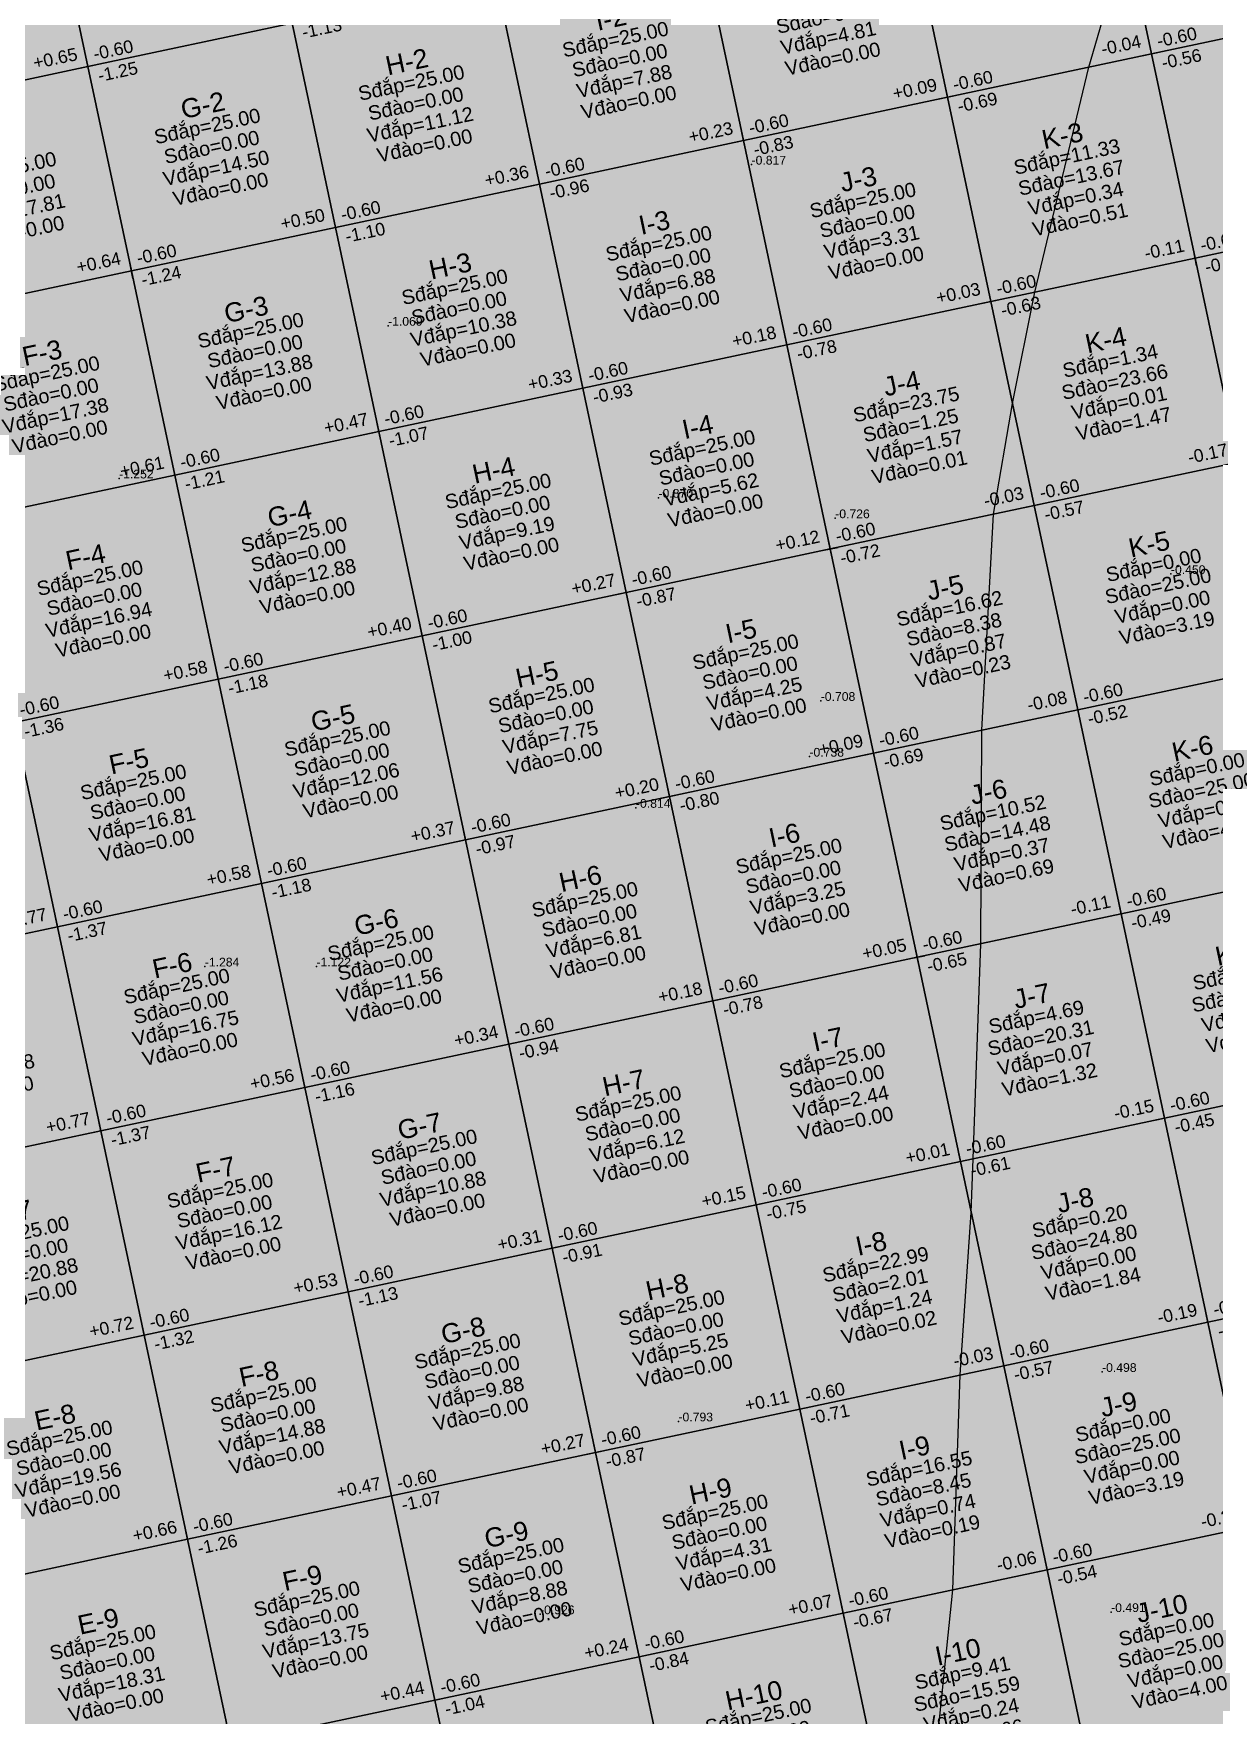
# Model space of a CAD drawing. Header units: metres. Extents: x 466 to 874, y 288 to 471.
# Drawn here: x 584.46 to 612.76, y 386.08 to 426.37 of the extents above; entities that cross this region are included whole.
import ezdxf
from ezdxf.enums import TextEntityAlignment as Align

# ---------------------------------------------------------------- set-up
doc = ezdxf.new("R2010")
doc.units = ezdxf.units.M
for name, color, linetype in [('SN-Dao', 1, 'Continuous'), ('SN-Dap', 3, 'Continuous'), ('SN-DiemDo', 9, 'Continuous'), ('SN-DuongKhong', 6, 'Continuous'), ('SN-Luoi', 8, 'Continuous'), ('SN-Nut', 7, 'Continuous'), ('SN-O', 7, 'Continuous')]:
    doc.layers.add(name, color=color, linetype=linetype)
doc.styles.add('SN', font='arial.ttf')

# ---------------------------------------------------------------- blocks, each defined once
blk = doc.blocks.new('SN_O')
at = {"color": 2, "style": 'SN'}
blk.add_attdef('TEN', text='', height=0.456, dxfattribs=at).set_placement((0, 1.026), align=Align.MIDDLE_CENTER)
at = {"color": 7, "style": 'SN'}
for tag, p in [('SDAP', (0, 0.513)), ('SDAO', (0, 0)), ('VDAP', (0, -0.513)), ('VDAO', (0, -1.026))]:
    blk.add_attdef(tag, text='', height=0.342, dxfattribs=at).set_placement(p, align=Align.MIDDLE_CENTER)
blk = doc.blocks.new('SN_NUT')
for p, q in [((-0.19, 0), (0.19, 0)), ((0, -0.19), (0, 0.19))]:
    blk.add_line(p, q)
at = {"color": 5, "style": 'SN'}
blk.add_attdef('CC', text='', height=0.304, dxfattribs=at).set_placement((-0.19, 0.114), align=Align.BOTTOM_RIGHT)
at = {"color": 1, "style": 'SN'}
blk.add_attdef('CDTK', (0.19, 0.114), '', height=0.304, dxfattribs=at)
at = {"color": 3, "style": 'SN'}
blk.add_attdef('CDTN', (0.19, -0.418), '', height=0.304, dxfattribs=at)

msp = doc.modelspace()

# ---------------------------------------------------------------- hatches: boundary and pattern name
at = {"layer": 'SN-Dao', "transparency": 33554534}
for points in [[(611.348, 431.013), (615.11, 431.813), (616.149, 426.922), (611.259, 425.883), (610.665, 428.678)], [(610.665, 428.678), (611.259, 425.883), (609.754, 425.563)], [(611.259, 425.883), (616.149, 426.922), (617.189, 422.032), (612.298, 420.992)], [(609.754, 425.563), (611.259, 425.883), (612.298, 420.992), (608.456, 420.175)], [(612.298, 420.992), (617.189, 422.032), (618.229, 417.141), (613.338, 416.101)], [(608.456, 420.175), (612.298, 420.992), (613.338, 416.101), (608.447, 415.062), (607.927, 417.507)], [(607.927, 417.507), (608.447, 415.062), (607.469, 414.854)], [(608.447, 415.062), (613.338, 416.101), (614.377, 411.211), (609.487, 410.171)], [(607.469, 414.854), (608.447, 415.062), (609.487, 410.171), (607.185, 409.682)], [(609.487, 410.171), (614.377, 411.211), (615.417, 406.32), (610.526, 405.28)], [(607.185, 409.682), (609.487, 410.171), (610.526, 405.28), (607.164, 404.566)], [(610.526, 405.28), (615.417, 406.32), (616.457, 401.429), (611.566, 400.39)], [(607.164, 404.566), (610.526, 405.28), (611.566, 400.39), (606.981, 399.415)], [(611.566, 400.39), (616.457, 401.429), (617.496, 396.538), (612.605, 395.499)], [(606.981, 399.415), (611.566, 400.39), (612.605, 395.499), (607.715, 394.459), (606.935, 398.127)], [(606.935, 398.127), (607.715, 394.459), (606.667, 394.237)], [(612.605, 395.499), (617.496, 396.538), (618.536, 391.648), (613.645, 390.608)], [(607.715, 394.459), (612.605, 395.499), (613.645, 390.608), (608.754, 389.569)], [(606.667, 394.237), (607.715, 394.459), (608.754, 389.569), (606.497, 389.089)], [(608.754, 389.569), (613.645, 390.608), (614.684, 385.717), (609.794, 384.678)], [(606.497, 389.089), (608.754, 389.569), (609.794, 384.678), (605.951, 383.861)]]:
    msp.add_hatch(color=1, dxfattribs=at).paths.add_polyline_path(points)
at = {"layer": 'SN-Dap', "transparency": 33554534}
for points in [[(590.656, 426.615), (585.766, 425.576), (584.726, 430.467), (589.617, 431.506)], [(609.754, 425.563), (606.368, 424.843), (605.328, 429.734), (610.219, 430.774), (610.665, 428.678)], [(585.766, 425.576), (580.875, 424.536), (579.835, 429.427), (584.726, 430.467)], [(600.438, 428.694), (605.328, 429.734), (606.368, 424.843), (601.477, 423.804)], [(595.547, 427.655), (600.438, 428.694), (601.477, 423.804), (596.587, 422.764)], [(590.656, 426.615), (595.547, 427.655), (596.587, 422.764), (591.696, 421.725)], [(585.766, 425.576), (590.656, 426.615), (591.696, 421.725), (586.805, 420.685)], [(580.875, 424.536), (585.766, 425.576), (586.805, 420.685), (581.914, 419.645)], [(608.456, 420.175), (607.408, 419.953), (606.368, 424.843), (609.754, 425.563)], [(601.477, 423.804), (606.368, 424.843), (607.408, 419.953), (602.517, 418.913)], [(596.587, 422.764), (601.477, 423.804), (602.517, 418.913), (597.626, 417.873)], [(591.696, 421.725), (596.587, 422.764), (597.626, 417.873), (592.735, 416.834)], [(586.805, 420.685), (591.696, 421.725), (592.735, 416.834), (587.845, 415.794)], [(581.914, 419.645), (586.805, 420.685), (587.845, 415.794), (582.954, 414.755)], [(607.927, 417.507), (607.408, 419.953), (608.456, 420.175)], [(607.469, 414.854), (603.556, 414.022), (602.517, 418.913), (607.408, 419.953), (607.927, 417.507)], [(597.626, 417.873), (602.517, 418.913), (603.556, 414.022), (598.666, 412.983)], [(592.735, 416.834), (597.626, 417.873), (598.666, 412.983), (593.775, 411.943)], [(587.845, 415.794), (592.735, 416.834), (593.775, 411.943), (588.884, 410.904)], [(582.954, 414.755), (587.845, 415.794), (588.884, 410.904), (583.993, 409.864)], [(607.185, 409.682), (604.596, 409.132), (603.556, 414.022), (607.469, 414.854)], [(598.666, 412.983), (603.556, 414.022), (604.596, 409.132), (599.705, 408.092)], [(593.775, 411.943), (598.666, 412.983), (599.705, 408.092), (594.814, 407.052)], [(588.884, 410.904), (593.775, 411.943), (594.814, 407.052), (589.924, 406.013)], [(583.993, 409.864), (588.884, 410.904), (589.924, 406.013), (585.033, 404.973)], [(579.103, 408.824), (583.993, 409.864), (585.033, 404.973), (580.142, 403.934)], [(607.164, 404.566), (605.636, 404.241), (604.596, 409.132), (607.185, 409.682)], [(599.705, 408.092), (604.596, 409.132), (605.636, 404.241), (600.745, 403.201)], [(594.814, 407.052), (599.705, 408.092), (600.745, 403.201), (595.854, 402.162)], [(589.924, 406.013), (594.814, 407.052), (595.854, 402.162), (590.963, 401.122)], [(585.033, 404.973), (589.924, 406.013), (590.963, 401.122), (586.073, 400.083)], [(580.142, 403.934), (585.033, 404.973), (586.073, 400.083), (581.182, 399.043)], [(606.981, 399.415), (606.675, 399.35), (605.636, 404.241), (607.164, 404.566)], [(600.745, 403.201), (605.636, 404.241), (606.675, 399.35), (601.784, 398.31)], [(595.854, 402.162), (600.745, 403.201), (601.784, 398.31), (596.894, 397.271)], [(590.963, 401.122), (595.854, 402.162), (596.894, 397.271), (592.003, 396.231)], [(586.073, 400.083), (590.963, 401.122), (592.003, 396.231), (587.112, 395.192)], [(581.182, 399.043), (586.073, 400.083), (587.112, 395.192), (582.221, 394.152)], [(606.667, 394.237), (602.824, 393.42), (601.784, 398.31), (606.675, 399.35), (606.935, 398.127)], [(606.935, 398.127), (606.675, 399.35), (606.981, 399.415)], [(596.894, 397.271), (601.784, 398.31), (602.824, 393.42), (597.933, 392.38)], [(592.003, 396.231), (596.894, 397.271), (597.933, 392.38), (593.042, 391.341)], [(587.112, 395.192), (592.003, 396.231), (593.042, 391.341), (588.152, 390.301)], [(582.221, 394.152), (587.112, 395.192), (588.152, 390.301), (583.261, 389.262)], [(606.497, 389.089), (603.863, 388.529), (602.824, 393.42), (606.667, 394.237)], [(597.933, 392.38), (602.824, 393.42), (603.863, 388.529), (598.973, 387.489)], [(593.042, 391.341), (597.933, 392.38), (598.973, 387.489), (594.082, 386.45)], [(588.152, 390.301), (593.042, 391.341), (594.082, 386.45), (589.191, 385.41)], [(583.261, 389.262), (588.152, 390.301), (589.191, 385.41), (584.301, 384.371)], [(605.951, 383.861), (604.903, 383.638), (603.863, 388.529), (606.497, 389.089)], [(598.973, 387.489), (603.863, 388.529), (604.903, 383.638), (600.012, 382.599)], [(594.082, 386.45), (598.973, 387.489), (600.012, 382.599), (595.122, 381.559)], [(589.191, 385.41), (594.082, 386.45), (595.122, 381.559), (590.231, 380.52)]]:
    msp.add_hatch(color=3, dxfattribs=at).paths.add_polyline_path(points)

# ---------------------------------------------------------------- linework, layer by layer
at = {"layer": 'SN-DiemDo'}
for p in [(601.67, 423.23, -0.817), (592.958, 419.37, -1.069), (586.511, 415.712, -1.252), (599.439, 415.25, -0.87), (603.675, 414.759, -0.726), (611.721, 413.423, -0.45), (603.328, 410.384, -0.708), (603.057, 409.048, -0.738), (598.899, 407.823, -0.814), (588.566, 404.022, -1.284), (591.242, 404.023, -1.122), (610.07, 394.31, -0.498), (599.918, 393.126, -0.793), (596.601, 388.506, -0.926), (610.288, 388.559, -0.491)]:
    msp.add_point(p, dxfattribs=at)
at = {"layer": 'SN-DuongKhong'}
for p, q in [((609.754, 425.563), (610.665, 428.678)), ((608.456, 420.175), (609.754, 425.563)), ((607.927, 417.507), (608.456, 420.175)), ((607.469, 414.854), (607.927, 417.507)), ((607.185, 409.682), (607.469, 414.854)), ((607.164, 404.566), (607.185, 409.682)), ((606.981, 399.415), (607.164, 404.566)), ((606.935, 398.127), (606.981, 399.415)), ((606.667, 394.237), (606.935, 398.127)), ((606.497, 389.089), (606.667, 394.237)), ((605.951, 383.861), (606.497, 389.089))]:
    msp.add_line(p, q, dxfattribs=at)
at = {"layer": 'SN-Luoi'}
for points in [[(590.656, 426.615), (585.766, 425.576), (584.726, 430.467), (589.617, 431.506)], [(610.219, 430.774), (615.11, 431.813), (616.149, 426.922), (611.259, 425.883)], [(605.328, 429.734), (610.219, 430.774), (611.259, 425.883), (606.368, 424.843)], [(585.766, 425.576), (580.875, 424.536), (579.835, 429.427), (584.726, 430.467)], [(600.438, 428.694), (605.328, 429.734), (606.368, 424.843), (601.477, 423.804)], [(595.547, 427.655), (600.438, 428.694), (601.477, 423.804), (596.587, 422.764)], [(590.656, 426.615), (595.547, 427.655), (596.587, 422.764), (591.696, 421.725)], [(585.766, 425.576), (590.656, 426.615), (591.696, 421.725), (586.805, 420.685)], [(611.259, 425.883), (616.149, 426.922), (617.189, 422.032), (612.298, 420.992)], [(606.368, 424.843), (611.259, 425.883), (612.298, 420.992), (607.408, 419.953)], [(580.875, 424.536), (585.766, 425.576), (586.805, 420.685), (581.914, 419.645)], [(601.477, 423.804), (606.368, 424.843), (607.408, 419.953), (602.517, 418.913)], [(596.587, 422.764), (601.477, 423.804), (602.517, 418.913), (597.626, 417.873)], [(591.696, 421.725), (596.587, 422.764), (597.626, 417.873), (592.735, 416.834)], [(612.298, 420.992), (617.189, 422.032), (618.229, 417.141), (613.338, 416.101)], [(586.805, 420.685), (591.696, 421.725), (592.735, 416.834), (587.845, 415.794)], [(607.408, 419.953), (612.298, 420.992), (613.338, 416.101), (608.447, 415.062)], [(581.914, 419.645), (586.805, 420.685), (587.845, 415.794), (582.954, 414.755)], [(602.517, 418.913), (607.408, 419.953), (608.447, 415.062), (603.556, 414.022)], [(597.626, 417.873), (602.517, 418.913), (603.556, 414.022), (598.666, 412.983)], [(592.735, 416.834), (597.626, 417.873), (598.666, 412.983), (593.775, 411.943)], [(587.845, 415.794), (592.735, 416.834), (593.775, 411.943), (588.884, 410.904)], [(582.954, 414.755), (587.845, 415.794), (588.884, 410.904), (583.993, 409.864)], [(608.447, 415.062), (613.338, 416.101), (614.377, 411.211), (609.487, 410.171)], [(603.556, 414.022), (608.447, 415.062), (609.487, 410.171), (604.596, 409.132)], [(598.666, 412.983), (603.556, 414.022), (604.596, 409.132), (599.705, 408.092)], [(593.775, 411.943), (598.666, 412.983), (599.705, 408.092), (594.814, 407.052)], [(588.884, 410.904), (593.775, 411.943), (594.814, 407.052), (589.924, 406.013)], [(583.993, 409.864), (588.884, 410.904), (589.924, 406.013), (585.033, 404.973)], [(609.487, 410.171), (614.377, 411.211), (615.417, 406.32), (610.526, 405.28)], [(604.596, 409.132), (609.487, 410.171), (610.526, 405.28), (605.636, 404.241)], [(579.103, 408.824), (583.993, 409.864), (585.033, 404.973), (580.142, 403.934)], [(599.705, 408.092), (604.596, 409.132), (605.636, 404.241), (600.745, 403.201)], [(594.814, 407.052), (599.705, 408.092), (600.745, 403.201), (595.854, 402.162)], [(589.924, 406.013), (594.814, 407.052), (595.854, 402.162), (590.963, 401.122)], [(610.526, 405.28), (615.417, 406.32), (616.457, 401.429), (611.566, 400.39)], [(585.033, 404.973), (589.924, 406.013), (590.963, 401.122), (586.073, 400.083)], [(605.636, 404.241), (610.526, 405.28), (611.566, 400.39), (606.675, 399.35)], [(580.142, 403.934), (585.033, 404.973), (586.073, 400.083), (581.182, 399.043)], [(600.745, 403.201), (605.636, 404.241), (606.675, 399.35), (601.784, 398.31)], [(595.854, 402.162), (600.745, 403.201), (601.784, 398.31), (596.894, 397.271)], [(590.963, 401.122), (595.854, 402.162), (596.894, 397.271), (592.003, 396.231)], [(611.566, 400.39), (616.457, 401.429), (617.496, 396.538), (612.605, 395.499)], [(586.073, 400.083), (590.963, 401.122), (592.003, 396.231), (587.112, 395.192)], [(581.182, 399.043), (586.073, 400.083), (587.112, 395.192), (582.221, 394.152)], [(606.675, 399.35), (611.566, 400.39), (612.605, 395.499), (607.715, 394.459)], [(601.784, 398.31), (606.675, 399.35), (607.715, 394.459), (602.824, 393.42)], [(596.894, 397.271), (601.784, 398.31), (602.824, 393.42), (597.933, 392.38)], [(592.003, 396.231), (596.894, 397.271), (597.933, 392.38), (593.042, 391.341)], [(612.605, 395.499), (617.496, 396.538), (618.536, 391.648), (613.645, 390.608)], [(587.112, 395.192), (592.003, 396.231), (593.042, 391.341), (588.152, 390.301)], [(582.221, 394.152), (587.112, 395.192), (588.152, 390.301), (583.261, 389.262)], [(607.715, 394.459), (612.605, 395.499), (613.645, 390.608), (608.754, 389.569)], [(602.824, 393.42), (607.715, 394.459), (608.754, 389.569), (603.863, 388.529)], [(597.933, 392.38), (602.824, 393.42), (603.863, 388.529), (598.973, 387.489)], [(593.042, 391.341), (597.933, 392.38), (598.973, 387.489), (594.082, 386.45)], [(588.152, 390.301), (593.042, 391.341), (594.082, 386.45), (589.191, 385.41)], [(608.754, 389.569), (613.645, 390.608), (614.684, 385.717), (609.794, 384.678)], [(583.261, 389.262), (588.152, 390.301), (589.191, 385.41), (584.301, 384.371)], [(603.863, 388.529), (608.754, 389.569), (609.794, 384.678), (604.903, 383.638)], [(598.973, 387.489), (603.863, 388.529), (604.903, 383.638), (600.012, 382.599)], [(594.082, 386.45), (598.973, 387.489), (600.012, 382.599), (595.122, 381.559)], [(589.191, 385.41), (594.082, 386.45), (595.122, 381.559), (590.231, 380.52)]]:
    msp.add_lwpolyline(points, close=True, dxfattribs=at)

# ---------------------------------------------------------------- block references
at = {"layer": 'SN-Nut', "rotation": 12.00000000000384}
for p, values in [((590.656, 426.615), {'CDTK': '-0.60', 'CDTN': '-1.13', 'CC': '+0.53'}), ((585.766, 425.576), {'CDTK': '-0.60', 'CDTN': '-1.25', 'CC': '+0.65'}), ((611.259, 425.883), {'CDTK': '-0.60', 'CDTN': '-0.56', 'CC': '-0.04'}), ((606.368, 424.843), {'CDTK': '-0.60', 'CDTN': '-0.69', 'CC': '+0.09'}), ((601.477, 423.804), {'CDTK': '-0.60', 'CDTN': '-0.83', 'CC': '+0.23'}), ((596.587, 422.764), {'CDTK': '-0.60', 'CDTN': '-0.96', 'CC': '+0.36'}), ((591.696, 421.725), {'CDTK': '-0.60', 'CDTN': '-1.10', 'CC': '+0.50'}), ((612.298, 420.992), {'CDTK': '-0.60', 'CDTN': '-0.49', 'CC': '-0.11'}), ((586.805, 420.685), {'CDTK': '-0.60', 'CDTN': '-1.24', 'CC': '+0.64'}), ((607.408, 419.953), {'CDTK': '-0.60', 'CDTN': '-0.63', 'CC': '+0.03'}), ((602.517, 418.913), {'CDTK': '-0.60', 'CDTN': '-0.78', 'CC': '+0.18'}), ((597.626, 417.873), {'CDTK': '-0.60', 'CDTN': '-0.93', 'CC': '+0.33'}), ((592.735, 416.834), {'CDTK': '-0.60', 'CDTN': '-1.07', 'CC': '+0.47'}), ((613.338, 416.101), {'CDTK': '-0.60', 'CDTN': '-0.43', 'CC': '-0.17'}), ((587.845, 415.794), {'CDTK': '-0.60', 'CDTN': '-1.21', 'CC': '+0.61'}), ((608.447, 415.062), {'CDTK': '-0.60', 'CDTN': '-0.57', 'CC': '-0.03'}), ((603.556, 414.022), {'CDTK': '-0.60', 'CDTN': '-0.72', 'CC': '+0.12'}), ((598.666, 412.983), {'CDTK': '-0.60', 'CDTN': '-0.87', 'CC': '+0.27'}), ((593.775, 411.943), {'CDTK': '-0.60', 'CDTN': '-1.00', 'CC': '+0.40'}), ((588.884, 410.904), {'CDTK': '-0.60', 'CDTN': '-1.18', 'CC': '+0.58'}), ((583.993, 409.864), {'CDTK': '-0.60', 'CDTN': '-1.36', 'CC': '+0.76'}), ((609.487, 410.171), {'CDTK': '-0.60', 'CDTN': '-0.52', 'CC': '-0.08'}), ((604.596, 409.132), {'CDTK': '-0.60', 'CDTN': '-0.69', 'CC': '+0.09'}), ((599.705, 408.092), {'CDTK': '-0.60', 'CDTN': '-0.80', 'CC': '+0.20'}), ((594.814, 407.052), {'CDTK': '-0.60', 'CDTN': '-0.97', 'CC': '+0.37'}), ((589.924, 406.013), {'CDTK': '-0.60', 'CDTN': '-1.18', 'CC': '+0.58'}), ((610.526, 405.28), {'CDTK': '-0.60', 'CDTN': '-0.49', 'CC': '-0.11'}), ((585.033, 404.973), {'CDTK': '-0.60', 'CDTN': '-1.37', 'CC': '+0.77'}), ((605.636, 404.241), {'CDTK': '-0.60', 'CDTN': '-0.65', 'CC': '+0.05'}), ((600.745, 403.201), {'CDTK': '-0.60', 'CDTN': '-0.78', 'CC': '+0.18'}), ((595.854, 402.162), {'CDTK': '-0.60', 'CDTN': '-0.94', 'CC': '+0.34'}), ((590.963, 401.122), {'CDTK': '-0.60', 'CDTN': '-1.16', 'CC': '+0.56'}), ((611.566, 400.39), {'CDTK': '-0.60', 'CDTN': '-0.45', 'CC': '-0.15'}), ((586.073, 400.083), {'CDTK': '-0.60', 'CDTN': '-1.37', 'CC': '+0.77'}), ((606.675, 399.35), {'CDTK': '-0.60', 'CDTN': '-0.61', 'CC': '+0.01'}), ((601.784, 398.31), {'CDTK': '-0.60', 'CDTN': '-0.75', 'CC': '+0.15'}), ((596.894, 397.271), {'CDTK': '-0.60', 'CDTN': '-0.91', 'CC': '+0.31'}), ((592.003, 396.231), {'CDTK': '-0.60', 'CDTN': '-1.13', 'CC': '+0.53'}), ((612.605, 395.499), {'CDTK': '-0.60', 'CDTN': '-0.41', 'CC': '-0.19'}), ((587.112, 395.192), {'CDTK': '-0.60', 'CDTN': '-1.32', 'CC': '+0.72'}), ((607.715, 394.459), {'CDTK': '-0.60', 'CDTN': '-0.57', 'CC': '-0.03'}), ((602.824, 393.42), {'CDTK': '-0.60', 'CDTN': '-0.71', 'CC': '+0.11'}), ((597.933, 392.38), {'CDTK': '-0.60', 'CDTN': '-0.87', 'CC': '+0.27'}), ((593.042, 391.341), {'CDTK': '-0.60', 'CDTN': '-1.07', 'CC': '+0.47'}), ((613.645, 390.608), {'CDTK': '-0.60', 'CDTN': '-0.37', 'CC': '-0.23'}), ((588.152, 390.301), {'CDTK': '-0.60', 'CDTN': '-1.26', 'CC': '+0.66'}), ((608.754, 389.569), {'CDTK': '-0.60', 'CDTN': '-0.54', 'CC': '-0.06'}), ((603.863, 388.529), {'CDTK': '-0.60', 'CDTN': '-0.67', 'CC': '+0.07'}), ((598.973, 387.489), {'CDTK': '-0.60', 'CDTN': '-0.84', 'CC': '+0.24'}), ((594.082, 386.45), {'CDTK': '-0.60', 'CDTN': '-1.04', 'CC': '+0.44'})]:
    msp.add_blockref('SN_NUT', p, dxfattribs=at).add_auto_attribs(values)
at = {"layer": 'SN-O', "rotation": 12.00000000000384}
for p, values in [((603.403, 426.769), {'TEN': 'J-2', 'SDAP': 'Sđắp=25.00', 'SDAO': 'Sđào=0.00', 'VDAP': 'Vđắp=4.81', 'VDAO': 'Vđào=0.00'}), ((598.512, 425.729), {'TEN': 'I-2', 'SDAP': 'Sđắp=25.00', 'SDAO': 'Sđào=0.00', 'VDAP': 'Vđắp=7.88', 'VDAO': 'Vđào=0.00'}), ((593.621, 424.69), {'TEN': 'H-2', 'SDAP': 'Sđắp=25.00', 'SDAO': 'Sđào=0.00', 'VDAP': 'Vđắp=11.12', 'VDAO': 'Vđào=0.00'}), ((588.731, 423.65), {'TEN': 'G-2', 'SDAP': 'Sđắp=25.00', 'SDAO': 'Sđào=0.00', 'VDAP': 'Vđắp=14.50', 'VDAO': 'Vđào=0.00'}), ((609.333, 422.918), {'TEN': 'K-3', 'SDAP': 'Sđắp=11.33', 'SDAO': 'Sđào=13.67', 'VDAP': 'Vđắp=0.34', 'VDAO': 'Vđào=0.51'}), ((583.84, 422.611), {'TEN': 'F-2', 'SDAP': 'Sđắp=25.00', 'SDAO': 'Sđào=0.00', 'VDAP': 'Vđắp=17.81', 'VDAO': 'Vđào=0.00'}), ((604.442, 421.878), {'TEN': 'J-3', 'SDAP': 'Sđắp=25.00', 'SDAO': 'Sđào=0.00', 'VDAP': 'Vđắp=3.31', 'VDAO': 'Vđào=0.00'}), ((599.552, 420.839), {'TEN': 'I-3', 'SDAP': 'Sđắp=25.00', 'SDAO': 'Sđào=0.00', 'VDAP': 'Vđắp=6.88', 'VDAO': 'Vđào=0.00'}), ((594.661, 419.799), {'TEN': 'H-3', 'SDAP': 'Sđắp=25.00', 'SDAO': 'Sđào=0.00', 'VDAP': 'Vđắp=10.38', 'VDAO': 'Vđào=0.00'}), ((589.77, 418.759), {'TEN': 'G-3', 'SDAP': 'Sđắp=25.00', 'SDAO': 'Sđào=0.00', 'VDAP': 'Vđắp=13.88', 'VDAO': 'Vđào=0.00'}), ((584.879, 417.72), {'TEN': 'F-3', 'SDAP': 'Sđắp=25.00', 'SDAO': 'Sđào=0.00', 'VDAP': 'Vđắp=17.38', 'VDAO': 'Vđào=0.00'}), ((610.373, 418.027), {'TEN': 'K-4', 'SDAP': 'Sđắp=1.34', 'SDAO': 'Sđào=23.66', 'VDAP': 'Vđắp=0.01', 'VDAO': 'Vđào=1.47'}), ((605.482, 416.987), {'TEN': 'J-4', 'SDAP': 'Sđắp=23.75', 'SDAO': 'Sđào=1.25', 'VDAP': 'Vđắp=1.57', 'VDAO': 'Vđào=0.01'}), ((600.591, 415.948), {'TEN': 'I-4', 'SDAP': 'Sđắp=25.00', 'SDAO': 'Sđào=0.00', 'VDAP': 'Vđắp=5.62', 'VDAO': 'Vđào=0.00'}), ((595.701, 414.908), {'TEN': 'H-4', 'SDAP': 'Sđắp=25.00', 'SDAO': 'Sđào=0.00', 'VDAP': 'Vđắp=9.19', 'VDAO': 'Vđào=0.00'}), ((590.81, 413.869), {'TEN': 'G-4', 'SDAP': 'Sđắp=25.00', 'SDAO': 'Sđào=0.00', 'VDAP': 'Vđắp=12.88', 'VDAO': 'Vđào=0.00'}), ((585.919, 412.829), {'TEN': 'F-4', 'SDAP': 'Sđắp=25.00', 'SDAO': 'Sđào=0.00', 'VDAP': 'Vđắp=16.94', 'VDAO': 'Vđào=0.00'}), ((611.412, 413.136), {'TEN': 'K-5', 'SDAP': 'Sđắp=0.00', 'SDAO': 'Sđào=25.00', 'VDAP': 'Vđắp=0.00', 'VDAO': 'Vđào=3.19'}), ((606.522, 412.097), {'TEN': 'J-5', 'SDAP': 'Sđắp=16.62', 'SDAO': 'Sđào=8.38', 'VDAP': 'Vđắp=0.87', 'VDAO': 'Vđào=0.23'}), ((601.631, 411.057), {'TEN': 'I-5', 'SDAP': 'Sđắp=25.00', 'SDAO': 'Sđào=0.00', 'VDAP': 'Vđắp=4.25', 'VDAO': 'Vđào=0.00'}), ((596.74, 410.018), {'TEN': 'H-5', 'SDAP': 'Sđắp=25.00', 'SDAO': 'Sđào=0.00', 'VDAP': 'Vđắp=7.75', 'VDAO': 'Vđào=0.00'}), ((591.849, 408.978), {'TEN': 'G-5', 'SDAP': 'Sđắp=25.00', 'SDAO': 'Sđào=0.00', 'VDAP': 'Vđắp=12.06', 'VDAO': 'Vđào=0.00'}), ((612.452, 408.245), {'TEN': 'K-6', 'SDAP': 'Sđắp=0.00', 'SDAO': 'Sđào=25.00', 'VDAP': 'Vđắp=0.00', 'VDAO': 'Vđào=4.31'}), ((586.959, 407.938), {'TEN': 'F-5', 'SDAP': 'Sđắp=25.00', 'SDAO': 'Sđào=0.00', 'VDAP': 'Vđắp=16.81', 'VDAO': 'Vđào=0.00'}), ((607.561, 407.206), {'TEN': 'J-6', 'SDAP': 'Sđắp=10.52', 'SDAO': 'Sđào=14.48', 'VDAP': 'Vđắp=0.37', 'VDAO': 'Vđào=0.69'}), ((602.67, 406.166), {'TEN': 'I-6', 'SDAP': 'Sđắp=25.00', 'SDAO': 'Sđào=0.00', 'VDAP': 'Vđắp=3.25', 'VDAO': 'Vđào=0.00'}), ((597.78, 405.127), {'TEN': 'H-6', 'SDAP': 'Sđắp=25.00', 'SDAO': 'Sđào=0.00', 'VDAP': 'Vđắp=6.81', 'VDAO': 'Vđào=0.00'}), ((592.889, 404.087), {'TEN': 'G-6', 'SDAP': 'Sđắp=25.00', 'SDAO': 'Sđào=0.00', 'VDAP': 'Vđắp=11.56', 'VDAO': 'Vđào=0.00'}), ((613.491, 403.355), {'TEN': 'K-7', 'SDAP': 'Sđắp=0.00', 'SDAO': 'Sđào=25.00', 'VDAP': 'Vđắp=0.00', 'VDAO': 'Vđào=5.25'}), ((587.998, 403.048), {'TEN': 'F-6', 'SDAP': 'Sđắp=25.00', 'SDAO': 'Sđào=0.00', 'VDAP': 'Vđắp=16.75', 'VDAO': 'Vđào=0.00'}), ((583.107, 402.008), {'TEN': 'E-6', 'SDAP': 'Sđắp=25.00', 'SDAO': 'Sđào=0.00', 'VDAP': 'Vđắp=21.38', 'VDAO': 'Vđào=0.00'}), ((608.601, 402.315), {'TEN': 'J-7', 'SDAP': 'Sđắp=4.69', 'SDAO': 'Sđào=20.31', 'VDAP': 'Vđắp=0.07', 'VDAO': 'Vđào=1.32'}), ((603.71, 401.276), {'TEN': 'I-7', 'SDAP': 'Sđắp=25.00', 'SDAO': 'Sđào=0.00', 'VDAP': 'Vđắp=2.44', 'VDAO': 'Vđào=0.00'}), ((598.819, 400.236), {'TEN': 'H-7', 'SDAP': 'Sđắp=25.00', 'SDAO': 'Sđào=0.00', 'VDAP': 'Vđắp=6.12', 'VDAO': 'Vđào=0.00'}), ((593.928, 399.197), {'TEN': 'G-7', 'SDAP': 'Sđắp=25.00', 'SDAO': 'Sđào=0.00', 'VDAP': 'Vđắp=10.88', 'VDAO': 'Vđào=0.00'}), ((589.038, 398.157), {'TEN': 'F-7', 'SDAP': 'Sđắp=25.00', 'SDAO': 'Sđào=0.00', 'VDAP': 'Vđắp=16.12', 'VDAO': 'Vđào=0.00'}), ((584.147, 397.117), {'TEN': 'E-7', 'SDAP': 'Sđắp=25.00', 'SDAO': 'Sđào=0.00', 'VDAP': 'Vđắp=20.88', 'VDAO': 'Vđào=0.00'}), ((609.64, 397.424), {'TEN': 'J-8', 'SDAP': 'Sđắp=0.20', 'SDAO': 'Sđào=24.80', 'VDAP': 'Vđắp=0.00', 'VDAO': 'Vđào=1.84'}), ((604.749, 396.385), {'TEN': 'I-8', 'SDAP': 'Sđắp=22.99', 'SDAO': 'Sđào=2.01', 'VDAP': 'Vđắp=1.24', 'VDAO': 'Vđào=0.02'}), ((599.859, 395.345), {'TEN': 'H-8', 'SDAP': 'Sđắp=25.00', 'SDAO': 'Sđào=0.00', 'VDAP': 'Vđắp=5.25', 'VDAO': 'Vđào=0.00'}), ((594.968, 394.306), {'TEN': 'G-8', 'SDAP': 'Sđắp=25.00', 'SDAO': 'Sđào=0.00', 'VDAP': 'Vđắp=9.88', 'VDAO': 'Vđào=0.00'}), ((590.077, 393.266), {'TEN': 'F-8', 'SDAP': 'Sđắp=25.00', 'SDAO': 'Sđào=0.00', 'VDAP': 'Vđắp=14.88', 'VDAO': 'Vđào=0.00'}), ((610.68, 392.534), {'TEN': 'J-9', 'SDAP': 'Sđắp=0.00', 'SDAO': 'Sđào=25.00', 'VDAP': 'Vđắp=0.00', 'VDAO': 'Vđào=3.19'}), ((585.187, 392.227), {'TEN': 'E-8', 'SDAP': 'Sđắp=25.00', 'SDAO': 'Sđào=0.00', 'VDAP': 'Vđắp=19.56', 'VDAO': 'Vđào=0.00'}), ((605.789, 391.494), {'TEN': 'I-9', 'SDAP': 'Sđắp=16.55', 'SDAO': 'Sđào=8.45', 'VDAP': 'Vđắp=0.74', 'VDAO': 'Vđào=0.19'}), ((600.898, 390.455), {'TEN': 'H-9', 'SDAP': 'Sđắp=25.00', 'SDAO': 'Sđào=0.00', 'VDAP': 'Vđắp=4.31', 'VDAO': 'Vđào=0.00'}), ((596.008, 389.415), {'TEN': 'G-9', 'SDAP': 'Sđắp=25.00', 'SDAO': 'Sđào=0.00', 'VDAP': 'Vđắp=8.88', 'VDAO': 'Vđào=0.00'}), ((591.117, 388.375), {'TEN': 'F-9', 'SDAP': 'Sđắp=25.00', 'SDAO': 'Sđào=0.00', 'VDAP': 'Vđắp=13.75', 'VDAO': 'Vđào=0.00'}), ((611.719, 387.643), {'TEN': 'J-10', 'SDAP': 'Sđắp=0.00', 'SDAO': 'Sđào=25.00', 'VDAP': 'Vđắp=0.00', 'VDAO': 'Vđào=4.00'}), ((586.226, 387.336), {'TEN': 'E-9', 'SDAP': 'Sđắp=25.00', 'SDAO': 'Sđào=0.00', 'VDAP': 'Vđắp=18.31', 'VDAO': 'Vđào=0.00'}), ((606.829, 386.603), {'TEN': 'I-10', 'SDAP': 'Sđắp=9.41', 'SDAO': 'Sđào=15.59', 'VDAP': 'Vđắp=0.24', 'VDAO': 'Vđào=0.66'}), ((601.938, 385.564), {'TEN': 'H-10', 'SDAP': 'Sđắp=25.00', 'SDAO': 'Sđào=0.00', 'VDAP': 'Vđắp=3.31', 'VDAO': 'Vđào=0.00'})]:
    msp.add_blockref('SN_O', p, dxfattribs=at).add_auto_attribs(values)

# ---------------------------------------------------------------- texts
at = {"layer": 'SN-DiemDo', "style": 'SN'}
for s, p in [('-0.817', (601.67, 423.23)), ('-1.069', (592.958, 419.37)), ('-1.252', (586.511, 415.712)), ('-0.870', (599.439, 415.25)), ('-0.726', (603.675, 414.759)), ('-0.450', (611.721, 413.423)), ('-0.708', (603.328, 410.384)), ('-0.738', (603.057, 409.048)), ('-0.814', (598.899, 407.823)), ('-1.284', (588.566, 404.022)), ('-1.122', (591.242, 404.023)), ('-0.498', (610.07, 394.31)), ('-0.793', (599.918, 393.126)), ('-0.491', (610.288, 388.559)), ('-0.926', (596.601, 388.506))]:
    msp.add_text(s, height=0.209, dxfattribs=at).set_placement(p)

doc.saveas('drawing.dxf')
